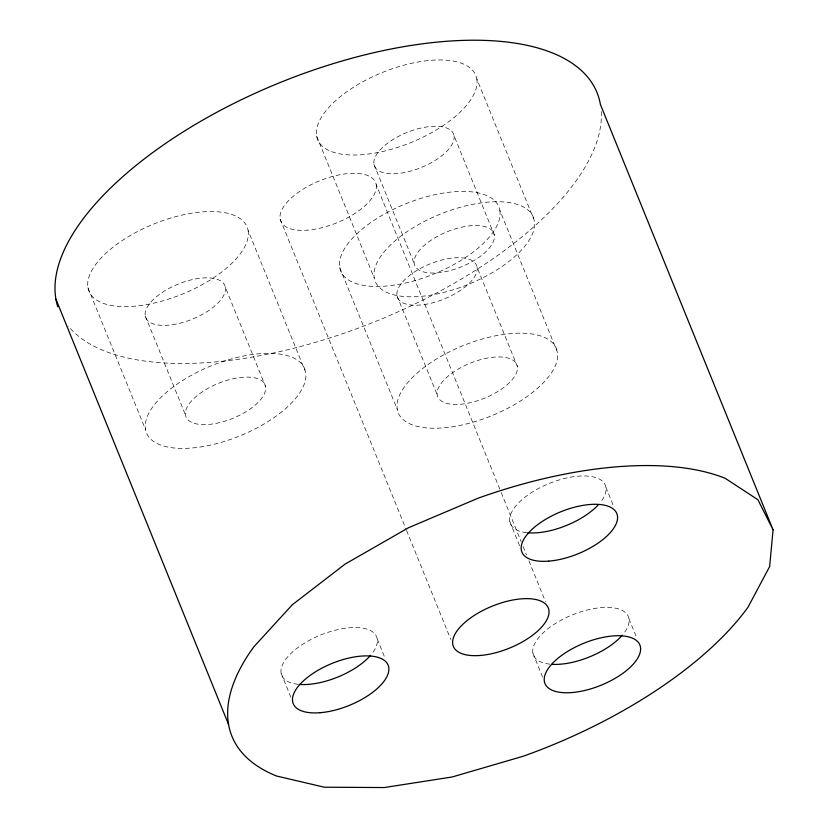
<?xml version="1.0" encoding="UTF-8"?>
<svg xmlns="http://www.w3.org/2000/svg" width="829" height="829" viewBox="0 0 829 829"><rect width="100%" height="100%" fill="white"/><g stroke="black" fill="none" stroke-linecap="round" stroke-linejoin="round"><path stroke-width="0.62" stroke-dasharray="4.14 3.11" d="M476.799 78.869A85.346 37.833 -22.1 0 1 362.449 154.671A85.346 37.833 -22.1 0 1 350.926 88.941A85.346 37.833 -22.1 0 1 476.799 78.869L534.353 220.638A85.346 37.833 -22.1 0 1 420.002 296.44A85.346 37.833 -22.1 0 1 408.479 230.721A85.346 37.833 -22.1 0 1 534.353 220.638M499.846 210.307A85.346 37.833 -22.1 0 1 385.495 286.109A85.346 37.833 -22.1 0 1 373.972 220.39A85.346 37.833 -22.1 0 1 499.846 210.307L557.399 352.087A85.346 37.833 -22.1 0 1 443.049 427.888A85.346 37.833 -22.1 0 1 431.526 362.159A85.346 37.833 -22.1 0 1 557.399 352.087M605.906 487.286L613.584 506.187M454.033 135.707A42.673 18.912 -22.1 0 1 396.853 173.613A42.673 18.912 -22.1 0 1 391.091 140.754A42.673 18.912 -22.1 0 1 454.033 135.707L494.312 234.949A42.673 18.912 -22.1 0 1 437.142 272.855A42.673 18.912 -22.1 0 1 431.381 239.995A42.673 18.912 -22.1 0 1 494.312 234.949M628.952 618.724L637.107 638.807M477.069 267.156A42.673 18.912 -22.1 0 1 419.899 305.051A42.673 18.912 -22.1 0 1 414.137 272.192A42.673 18.912 -22.1 0 1 477.069 267.156L517.358 366.397A42.673 18.912 -22.1 0 1 460.188 404.293A42.673 18.912 -22.1 0 1 454.427 371.433A42.673 18.912 -22.1 0 1 517.358 366.397M373.952 164.339L414.241 263.581M376.221 184.67A51.211 22.694 -22.1 0 1 307.611 230.141A51.211 22.694 -22.1 0 1 300.699 190.711A51.211 22.694 -22.1 0 1 376.221 184.67L500.726 491.369M501.203 492.571L521.151 541.689M523.089 546.487L526.498 554.87M528.933 560.86L545.461 601.595M509.825 521.628L519.897 546.446M396.998 295.777L437.287 395.018M532.871 653.076L542.933 677.884M316.657 136.122L374.2 277.891M339.693 267.56L397.246 409.339M280.129 219.011L406.096 529.316M406.583 530.519L450.831 639.542M248.099 230.462A85.346 37.833 -22.1 0 1 133.749 306.264A85.346 37.833 -22.1 0 1 122.226 240.545A85.346 37.833 -22.1 0 1 248.099 230.462L305.652 372.242A85.346 37.833 -22.1 0 1 191.302 448.043A85.346 37.833 -22.1 0 1 179.779 382.314A85.346 37.833 -22.1 0 1 305.652 372.242M377.216 638.879L385.361 658.962M225.333 287.311A42.673 18.912 -22.1 0 1 168.152 325.206A42.673 18.912 -22.1 0 1 162.391 292.347A42.673 18.912 -22.1 0 1 225.333 287.311L265.612 386.552A42.673 18.912 -22.1 0 1 208.442 424.448A42.673 18.912 -22.1 0 1 202.68 391.589A42.673 18.912 -22.1 0 1 265.612 386.552M145.251 315.932L185.541 415.174M281.124 673.231L291.197 698.039M87.957 287.715L145.5 429.495M601.253 111.604A290.181 128.63 -22.1 0 1 374.895 321.693A290.181 128.63 -22.1 0 1 68.403 326.201M549.762 664.143A51.211 22.694 -22.1 0 1 542.156 633.802A51.211 22.694 -22.1 0 1 606.983 607.388A51.211 22.694 -22.1 0 1 623.087 634.258M298.015 684.298A51.211 22.694 -22.1 0 1 289.798 654.578A51.211 22.694 -22.1 0 1 353.455 627.553A51.211 22.694 -22.1 0 1 372.77 652.568M526.716 532.705A51.211 22.694 -22.1 0 1 519.109 502.364A51.211 22.694 -22.1 0 1 583.937 475.939A51.211 22.694 -22.1 0 1 600.041 502.82"/><path stroke-width="1.24" d="M773.074 529.835L769.654 566.539L747.913 607.377A290.181 128.63 -22.1 0 1 523.441 756.172L452.209 776.97L384.283 787.55L324.305 787.208L276.358 775.954A290.181 128.63 -22.1 0 1 253.736 646.941L292.316 604.755L345.113 564.093L408.51 527.731L478.209 498.146A290.181 128.63 -22.1 0 1 725.292 478.364L757.944 499.763L773.074 529.835L600.424 104.516A290.181 128.63 -22.1 0 0 297.383 75.812A290.181 128.63 -22.1 0 0 57.771 306.74M55.926 299.165L228.576 724.484M622.289 635.201A51.211 22.694 -22.1 0 1 551.938 664.33M370.553 655.356A51.211 22.694 -22.1 0 1 299.093 684.402M598.414 504.695A51.211 22.694 -22.1 0 1 527.793 532.798M480.26 655.459A51.211 22.694 -22.1 0 0 548.871 609.989A51.211 22.694 -22.1 0 0 473.349 616.03A51.211 22.694 -22.1 0 0 480.26 655.459M548.808 561.119A51.211 22.694 -22.1 0 0 617.418 515.638A51.211 22.694 -22.1 0 0 541.897 521.679A51.211 22.694 -22.1 0 0 548.808 561.119M571.855 692.557A51.211 22.694 -22.1 0 0 640.465 647.076A51.211 22.694 -22.1 0 0 564.943 653.128A51.211 22.694 -22.1 0 0 571.855 692.557M320.108 712.712A51.211 22.694 -22.1 0 0 388.718 667.231A51.211 22.694 -22.1 0 0 313.196 673.283A51.211 22.694 -22.1 0 0 320.108 712.712"/></g></svg>
